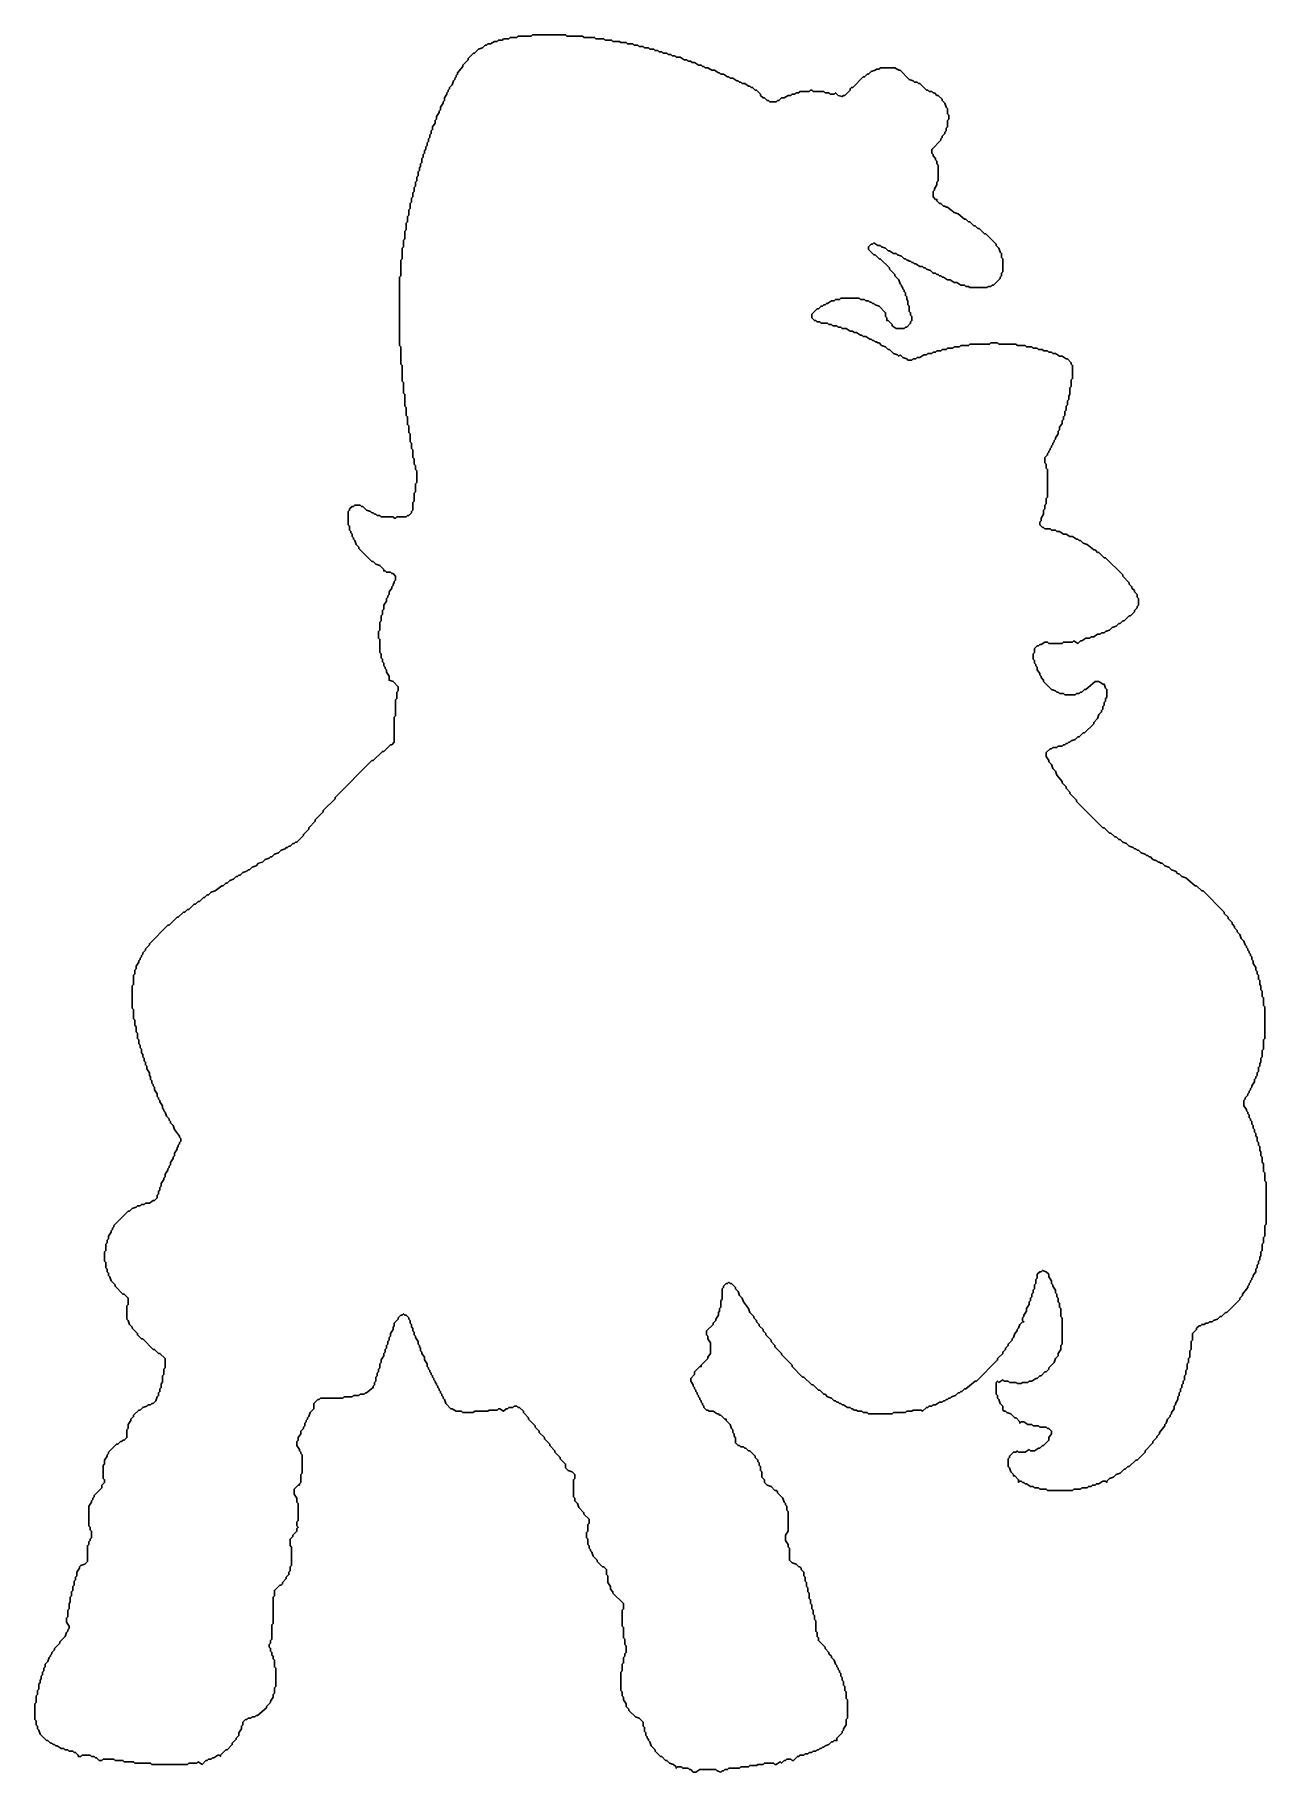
# Model space of a CAD drawing. Header units: millimetres. Extents: x 2 to 58.7, y 4.1 to 84.
import ezdxf

# ---------------------------------------------------------------- set-up
doc = ezdxf.new("R2010")
doc.units = ezdxf.units.MM
doc.layers.add('CUT_OUTER', color=7, linetype='Continuous')

msp = doc.modelspace()

# ---------------------------------------------------------------- linework, layer by layer
at = {"layer": 'CUT_OUTER'}
msp.add_lwpolyline([(41.571, 82.485), (40.904, 82.485), (40.844, 82.424), (40.722, 82.424), (40.662, 82.364), (40.48, 82.303), (40.359, 82.182), (40.298, 82.182), (40.177, 82.061), (40.116, 82.061), (39.632, 81.576), (39.571, 81.576), (39.51, 81.515), (39.51, 81.455), (39.268, 81.212), (39.207, 81.212), (39.147, 81.152), (38.965, 81.212), (38.844, 81.333), (38.783, 81.273), (38.601, 81.273), (38.541, 81.333), (38.359, 81.333), (38.299, 81.394), (37.814, 81.394), (37.753, 81.455), (37.693, 81.455), (37.632, 81.394), (37.208, 81.394), (37.147, 81.333), (37.026, 81.333), (36.965, 81.273), (36.844, 81.273), (36.784, 81.212), (36.662, 81.212), (36.481, 81.091), (36.359, 81.091), (36.238, 80.97), (36.178, 80.97), (36.117, 80.909), (35.814, 80.909), (35.753, 80.97), (35.693, 80.97), (35.572, 81.091), (35.511, 81.091), (35.39, 81.212), (35.39, 81.273), (35.208, 81.455), (35.147, 81.455), (35.026, 81.576), (34.966, 81.576), (34.905, 81.636), (34.844, 81.636), (34.663, 81.758), (34.541, 81.758), (34.481, 81.818), (34.42, 81.818), (34.36, 81.879), (34.299, 81.879), (34.117, 82), (33.996, 82), (33.935, 82.061), (33.875, 82.061), (33.693, 82.182), (33.572, 82.182), (33.511, 82.242), (33.451, 82.242), (33.269, 82.364), (33.148, 82.364), (32.966, 82.485), (32.845, 82.485), (32.784, 82.545), (32.723, 82.545), (32.663, 82.606), (32.542, 82.606), (32.36, 82.727), (32.239, 82.727), (32.178, 82.788), (32.057, 82.788), (31.996, 82.848), (31.875, 82.848), (31.693, 82.97), (31.511, 82.97), (31.451, 83.03), (31.33, 83.03), (31.269, 83.091), (31.148, 83.091), (31.087, 83.152), (30.906, 83.152), (30.845, 83.212), (30.724, 83.212), (30.663, 83.273), (30.542, 83.273), (30.481, 83.333), (30.3, 83.333), (30.239, 83.394), (30.057, 83.394), (29.997, 83.455), (29.815, 83.455), (29.754, 83.515), (29.572, 83.515), (29.512, 83.576), (29.269, 83.576), (29.209, 83.636), (28.966, 83.636), (28.906, 83.697), (28.603, 83.697), (28.542, 83.758), (28.239, 83.758), (28.179, 83.818), (27.815, 83.818), (27.754, 83.879), (27.27, 83.879), (27.209, 83.939), (26.482, 83.939), (26.421, 84), (24.906, 84), (24.846, 83.939), (24.24, 83.939), (24.179, 83.879), (23.876, 83.879), (23.816, 83.818), (23.573, 83.818), (23.513, 83.758), (23.331, 83.758), (23.27, 83.697), (23.149, 83.697), (22.967, 83.576), (22.846, 83.576), (22.785, 83.515), (22.725, 83.515), (22.604, 83.394), (22.422, 83.333), (22.24, 83.152), (22.179, 83.152), (21.937, 82.909), (21.937, 82.848), (21.695, 82.606), (21.695, 82.545), (21.452, 82.242), (21.452, 82.182), (21.392, 82.121), (21.392, 82.061), (21.331, 82), (21.331, 81.939), (21.27, 81.879), (21.21, 81.697), (21.089, 81.576), (21.089, 81.515), (21.028, 81.455), (21.028, 81.394), (20.967, 81.333), (20.967, 81.273), (20.846, 81.091), (20.846, 80.97), (20.786, 80.909), (20.786, 80.848), (20.664, 80.667), (20.664, 80.545), (20.604, 80.485), (20.604, 80.424), (20.483, 80.242), (20.483, 80.121), (20.422, 80.061), (20.422, 79.939), (20.301, 79.758), (20.301, 79.636), (20.24, 79.576), (20.24, 79.455), (20.18, 79.394), (20.18, 79.273), (20.119, 79.212), (20.119, 79.091), (20.058, 79.03), (20.058, 78.909), (19.998, 78.848), (19.998, 78.727), (19.937, 78.667), (19.937, 78.545), (19.877, 78.485), (19.877, 78.364), (19.816, 78.303), (19.816, 78.121), (19.755, 78.061), (19.755, 77.939), (19.695, 77.879), (19.695, 77.758), (19.634, 77.697), (19.634, 77.515), (19.574, 77.455), (19.574, 77.273), (19.513, 77.212), (19.513, 77.03), (19.452, 76.97), (19.452, 76.788), (19.392, 76.727), (19.392, 76.545), (19.331, 76.485), (19.331, 76.303), (19.271, 76.242), (19.271, 76), (19.21, 75.939), (19.21, 75.697), (19.149, 75.636), (19.149, 75.394), (19.089, 75.333), (19.089, 75.03), (19.028, 74.97), (19.028, 74.606), (18.968, 74.545), (18.968, 74.242), (18.907, 74.182), (18.907, 73.697), (18.846, 73.636), (18.846, 72.909), (18.786, 72.848), (18.786, 69.697), (18.846, 69.636), (18.846, 68.848), (18.907, 68.788), (18.907, 68.061), (18.968, 68), (18.968, 67.515), (19.028, 67.455), (19.028, 66.909), (19.089, 66.848), (19.089, 66.485), (19.149, 66.424), (19.149, 66.061), (19.21, 66), (19.21, 65.697), (19.271, 65.636), (19.271, 65.273), (19.331, 65.212), (19.331, 64.97), (19.392, 64.909), (19.392, 64.545), (19.452, 64.485), (19.452, 64.242), (19.513, 64.182), (19.513, 64), (19.574, 63.939), (19.574, 63.394), (19.513, 63.333), (19.513, 62.97), (19.452, 62.909), (19.452, 62.545), (19.392, 62.485), (19.392, 62.121), (19.331, 62.061), (19.331, 62), (19.21, 61.879), (19.149, 61.879), (19.089, 61.818), (18.665, 61.818), (18.604, 61.758), (18.543, 61.758), (18.483, 61.818), (17.937, 61.818), (17.877, 61.879), (17.756, 61.879), (17.695, 61.939), (17.634, 61.939), (17.574, 62), (17.513, 62), (17.453, 62.061), (17.271, 62.121), (17.089, 62.303), (17.029, 62.303), (16.968, 62.364), (16.726, 62.364), (16.665, 62.303), (16.604, 62.303), (16.483, 62.182), (16.483, 62.121), (16.423, 62.061), (16.423, 61.455), (16.483, 61.394), (16.483, 61.212), (16.544, 61.152), (16.544, 61.091), (16.604, 61.03), (16.604, 60.909), (16.665, 60.848), (16.665, 60.788), (16.726, 60.727), (16.786, 60.545), (16.907, 60.424), (16.907, 60.364), (17.513, 59.758), (17.574, 59.758), (17.695, 59.636), (17.877, 59.576), (18.059, 59.394), (18.059, 59.333), (18.119, 59.333), (18.18, 59.273), (18.362, 59.273), (18.422, 59.212), (18.483, 59.212), (18.604, 59.091), (18.604, 58.909), (18.543, 58.848), (18.543, 58.788), (18.483, 58.727), (18.483, 58.667), (18.422, 58.606), (18.422, 58.545), (18.301, 58.364), (18.301, 58.242), (18.24, 58.182), (18.24, 58.121), (18.18, 58.061), (18.18, 57.939), (18.059, 57.758), (18.059, 57.576), (17.998, 57.515), (17.998, 57.333), (17.937, 57.273), (17.937, 57.03), (17.877, 56.97), (17.877, 56.606), (17.816, 56.545), (17.816, 56.242), (17.877, 56.182), (17.877, 55.576), (17.937, 55.515), (17.937, 55.333), (17.998, 55.273), (17.998, 55.152), (18.059, 55.091), (18.059, 54.97), (18.119, 54.909), (18.119, 54.848), (18.18, 54.788), (18.18, 54.667), (18.301, 54.485), (18.301, 54.303), (18.483, 54.242), (18.725, 54), (18.725, 53.818), (18.665, 53.758), (18.665, 53.455), (18.604, 53.394), (18.604, 52.667), (18.543, 52.606), (18.543, 51.455), (18.422, 51.333), (18.362, 51.333), (18.059, 51.03), (17.998, 51.03), (17.574, 50.606), (17.513, 50.606), (15.817, 48.909), (15.817, 48.848), (15.271, 48.303), (15.271, 48.242), (14.908, 47.879), (14.908, 47.818), (14.605, 47.515), (14.605, 47.455), (14.362, 47.212), (14.362, 47.152), (14.059, 46.848), (13.999, 46.848), (13.938, 46.788), (13.877, 46.788), (13.756, 46.667), (13.696, 46.667), (13.635, 46.606), (13.574, 46.606), (13.514, 46.545), (13.332, 46.485), (13.211, 46.364), (13.029, 46.303), (12.908, 46.182), (12.847, 46.182), (12.787, 46.121), (12.605, 46.061), (12.484, 45.939), (12.302, 45.879), (12.181, 45.758), (11.999, 45.697), (11.878, 45.576), (11.817, 45.576), (11.756, 45.515), (11.575, 45.455), (11.453, 45.333), (11.393, 45.333), (11.332, 45.273), (11.272, 45.273), (11.15, 45.152), (10.969, 45.091), (10.847, 44.97), (10.787, 44.97), (10.666, 44.848), (10.605, 44.848), (10.302, 44.606), (10.12, 44.545), (9.999, 44.424), (9.939, 44.424), (9.817, 44.303), (9.757, 44.303), (9.575, 44.121), (9.514, 44.121), (9.393, 44), (9.333, 44), (9.09, 43.758), (9.03, 43.758), (8.908, 43.636), (8.848, 43.636), (8.605, 43.394), (8.545, 43.394), (8.181, 43.03), (8.121, 43.03), (7.272, 42.182), (7.272, 42.121), (7.09, 41.939), (7.09, 41.879), (6.969, 41.758), (6.969, 41.697), (6.909, 41.636), (6.909, 41.576), (6.848, 41.515), (6.848, 41.455), (6.787, 41.394), (6.787, 41.333), (6.666, 41.152), (6.666, 41.03), (6.606, 40.97), (6.606, 40.788), (6.545, 40.727), (6.545, 40.303), (6.484, 40.242), (6.484, 39.212), (6.545, 39.152), (6.545, 38.727), (6.606, 38.667), (6.606, 38.424), (6.666, 38.364), (6.666, 38.121), (6.727, 38.061), (6.727, 37.818), (6.787, 37.758), (6.787, 37.576), (6.848, 37.515), (6.848, 37.394), (6.909, 37.333), (6.909, 37.152), (6.969, 37.091), (6.969, 36.97), (7.03, 36.909), (7.03, 36.788), (7.09, 36.727), (7.09, 36.606), (7.151, 36.545), (7.151, 36.424), (7.272, 36.242), (7.272, 36.121), (7.333, 36.061), (7.333, 35.939), (7.393, 35.879), (7.393, 35.758), (7.454, 35.697), (7.454, 35.636), (7.515, 35.576), (7.515, 35.455), (7.636, 35.273), (7.636, 35.152), (7.696, 35.091), (7.696, 35.03), (7.757, 34.97), (7.757, 34.909), (7.878, 34.727), (7.878, 34.606), (7.939, 34.545), (7.939, 34.485), (7.999, 34.424), (8.06, 34.242), (8.181, 34.121), (8.181, 34.061), (8.242, 34), (8.242, 33.939), (8.363, 33.818), (8.424, 33.636), (8.666, 33.333), (8.666, 33.273), (8.727, 33.212), (8.727, 33.091), (8.666, 33.03), (8.666, 32.97), (8.605, 32.909), (8.605, 32.848), (8.545, 32.788), (8.545, 32.727), (8.424, 32.545), (8.424, 32.424), (8.363, 32.364), (8.363, 32.303), (8.242, 32.121), (8.242, 32), (8.181, 31.939), (8.181, 31.879), (8.121, 31.818), (8.121, 31.758), (7.999, 31.576), (7.999, 31.455), (7.939, 31.394), (7.939, 31.333), (7.818, 31.152), (7.818, 31.03), (7.757, 30.97), (7.757, 30.848), (7.696, 30.788), (7.696, 30.667), (7.636, 30.606), (7.636, 30.485), (7.515, 30.364), (7.454, 30.364), (7.272, 30.242), (7.09, 30.242), (7.03, 30.182), (6.909, 30.182), (6.848, 30.121), (6.727, 30.121), (6.666, 30.061), (6.484, 30), (6.363, 29.879), (6.303, 29.879), (5.636, 29.212), (5.636, 29.152), (5.575, 29.091), (5.575, 29.03), (5.515, 28.97), (5.515, 28.909), (5.394, 28.727), (5.394, 28.606), (5.333, 28.545), (5.333, 28.424), (5.272, 28.364), (5.272, 28.061), (5.212, 28), (5.212, 27.576), (5.272, 27.515), (5.272, 27.273), (5.333, 27.212), (5.333, 27.091), (5.394, 27.03), (5.394, 26.909), (5.454, 26.848), (5.515, 26.667), (5.697, 26.485), (5.697, 26.424), (6.06, 26.061), (6.121, 26.061), (6.303, 25.879), (6.303, 25.576), (6.242, 25.515), (6.242, 24.909), (6.303, 24.848), (6.363, 24.667), (6.484, 24.545), (6.484, 24.485), (6.727, 24.242), (6.727, 24.182), (6.909, 24), (6.969, 24), (7.454, 23.515), (7.515, 23.515), (7.696, 23.333), (7.757, 23.333), (7.999, 23.091), (7.999, 22.667), (7.939, 22.606), (7.939, 22.364), (7.878, 22.303), (7.878, 22), (7.818, 21.939), (7.818, 21.758), (7.757, 21.697), (7.757, 21.576), (7.696, 21.515), (7.696, 21.394), (7.636, 21.333), (7.575, 21.152), (7.454, 21.03), (7.393, 21.03), (7.333, 20.97), (7.212, 20.97), (7.151, 20.909), (6.969, 20.848), (6.848, 20.727), (6.787, 20.727), (6.545, 20.485), (6.545, 20.424), (6.424, 20.303), (6.424, 20.242), (6.303, 20.061), (6.303, 19.879), (6.242, 19.818), (6.242, 19.455), (6.121, 19.333), (6.06, 19.333), (6, 19.273), (5.939, 19.273), (5.818, 19.152), (5.757, 19.152), (5.394, 18.788), (5.394, 18.727), (5.333, 18.667), (5.333, 18.606), (5.212, 18.424), (5.212, 18.242), (5.151, 18.182), (5.151, 17.576), (5.212, 17.515), (5.212, 17.394), (5.091, 17.273), (5.091, 17.152), (4.727, 16.788), (4.727, 16.727), (4.666, 16.667), (4.666, 16.606), (4.606, 16.545), (4.606, 16.485), (4.485, 16.303), (4.485, 15.394), (4.545, 15.333), (4.545, 15.212), (4.606, 15.152), (4.606, 14.848), (4.545, 14.788), (4.545, 14.727), (4.485, 14.667), (4.485, 14.545), (4.424, 14.485), (4.424, 13.758), (4.303, 13.636), (4.121, 13.576), (4.06, 13.515), (4.06, 13.455), (3.939, 13.273), (3.939, 13.091), (3.879, 13.03), (3.879, 12.909), (3.818, 12.848), (3.818, 12.667), (3.757, 12.606), (3.757, 12.424), (3.697, 12.364), (3.697, 12.182), (3.636, 12.121), (3.636, 11.879), (3.576, 11.818), (3.576, 11.576), (3.515, 11.515), (3.515, 11.212), (3.454, 11.152), (3.454, 10.97), (3.576, 10.788), (3.576, 10.667), (3.515, 10.606), (3.515, 10.545), (3.454, 10.485), (3.394, 10.303), (3.151, 10.061), (3.151, 10), (2.909, 9.758), (2.909, 9.697), (2.788, 9.576), (2.788, 9.515), (2.727, 9.455), (2.727, 9.394), (2.667, 9.333), (2.606, 9.152), (2.485, 9.03), (2.485, 8.909), (2.424, 8.848), (2.424, 8.727), (2.364, 8.667), (2.364, 8.545), (2.303, 8.485), (2.303, 8.364), (2.243, 8.303), (2.243, 8.182), (2.182, 8.121), (2.182, 7.879), (2.121, 7.818), (2.121, 7.636), (2.061, 7.576), (2.061, 7.273), (2, 7.212), (2, 6.485), (2.061, 6.424), (2.061, 6.242), (2.121, 6.182), (2.121, 6.061), (2.182, 6), (2.243, 5.818), (2.546, 5.515), (2.606, 5.515), (2.727, 5.394), (2.788, 5.394), (2.849, 5.333), (2.909, 5.333), (2.97, 5.273), (3.03, 5.273), (3.212, 5.152), (3.333, 5.152), (3.394, 5.091), (3.515, 5.091), (3.576, 5.03), (3.757, 5.03), (3.818, 4.97), (3.879, 4.97), (4, 4.848), (4, 4.788), (4.121, 4.788), (4.182, 4.848), (4.545, 4.848), (4.606, 4.788), (4.727, 4.788), (4.788, 4.727), (4.848, 4.727), (4.969, 4.606), (5.091, 4.606), (5.151, 4.667), (5.636, 4.667), (5.697, 4.606), (6.06, 4.606), (6.121, 4.545), (6.545, 4.545), (6.606, 4.485), (7.333, 4.485), (7.393, 4.424), (9.03, 4.424), (9.09, 4.485), (9.454, 4.485), (9.514, 4.545), (9.696, 4.424), (9.878, 4.606), (9.939, 4.606), (9.999, 4.667), (10.12, 4.667), (10.181, 4.727), (10.241, 4.727), (10.423, 4.848), (10.484, 4.848), (10.544, 4.788), (10.544, 4.848), (10.787, 5.091), (10.847, 5.091), (11.09, 5.333), (11.09, 5.394), (11.272, 5.576), (11.272, 5.636), (11.393, 5.758), (11.393, 5.879), (11.514, 6.061), (11.514, 6.182), (11.575, 6.242), (11.575, 6.364), (11.696, 6.485), (11.756, 6.485), (11.817, 6.545), (11.938, 6.545), (11.999, 6.606), (12.12, 6.606), (12.181, 6.667), (12.241, 6.667), (12.665, 7.03), (12.665, 7.091), (12.847, 7.273), (12.847, 7.333), (12.968, 7.515), (12.968, 7.636), (13.029, 7.697), (13.029, 7.939), (13.09, 8), (13.09, 8.848), (13.029, 8.909), (13.029, 9.212), (12.968, 9.273), (12.968, 9.394), (12.908, 9.455), (12.908, 9.576), (12.847, 9.636), (12.847, 9.758), (12.787, 9.818), (12.787, 9.939), (12.847, 10), (12.847, 10.121), (12.908, 10.182), (12.908, 10.848), (12.968, 10.909), (12.968, 12.121), (13.029, 12.182), (13.029, 12.424), (13.271, 12.667), (13.332, 12.667), (13.393, 12.727), (13.393, 12.788), (13.574, 12.97), (13.574, 13.03), (13.696, 13.152), (13.696, 13.273), (13.756, 13.333), (13.756, 13.515), (13.817, 13.576), (13.817, 14.424), (13.756, 14.485), (13.756, 14.788), (13.877, 14.909), (13.877, 14.97), (14.059, 15.152), (14.059, 15.273), (14.12, 15.333), (14.059, 15.394), (14.059, 15.576), (14.12, 15.636), (14.12, 16.424), (14.059, 16.485), (14.059, 16.667), (13.938, 16.848), (13.938, 17.091), (14.12, 17.273), (14.18, 17.273), (14.18, 17.333), (14.241, 17.394), (14.241, 17.758), (14.302, 17.818), (14.302, 18.667), (14.241, 18.727), (14.241, 18.788), (14.18, 18.848), (14.18, 18.909), (14.059, 19.091), (14.059, 19.273), (14.12, 19.333), (14.12, 19.455), (14.241, 19.636), (14.241, 19.758), (14.362, 19.879), (14.362, 19.939), (14.423, 20), (14.423, 20.121), (14.483, 20.182), (14.483, 20.242), (14.544, 20.303), (14.544, 20.364), (14.605, 20.424), (14.665, 20.606), (14.847, 20.788), (14.847, 21.03), (15.029, 21.212), (15.089, 21.212), (15.15, 21.273), (16.18, 21.273), (16.241, 21.333), (16.604, 21.333), (16.665, 21.394), (16.907, 21.394), (16.968, 21.455), (17.15, 21.455), (17.21, 21.515), (17.271, 21.515), (17.574, 21.758), (17.574, 21.818), (17.634, 21.879), (17.634, 22), (17.695, 22.061), (17.695, 22.242), (17.756, 22.303), (17.756, 22.424), (17.816, 22.485), (17.816, 22.606), (17.877, 22.667), (17.877, 22.848), (17.937, 22.909), (17.937, 23.03), (18.059, 23.212), (18.059, 23.333), (18.119, 23.394), (18.119, 23.515), (18.18, 23.576), (18.18, 23.697), (18.24, 23.758), (18.24, 23.879), (18.301, 23.939), (18.301, 24.061), (18.362, 24.121), (18.362, 24.242), (18.483, 24.424), (18.483, 24.545), (18.543, 24.606), (18.543, 24.727), (18.725, 24.909), (18.725, 24.97), (18.846, 25.091), (18.907, 25.091), (18.968, 25.152), (19.028, 25.091), (19.089, 25.091), (19.21, 24.97), (19.21, 24.909), (19.271, 24.848), (19.271, 24.727), (19.331, 24.667), (19.331, 24.545), (19.392, 24.485), (19.392, 24.364), (19.452, 24.303), (19.452, 24.182), (19.513, 24.121), (19.513, 24.061), (19.634, 23.879), (19.634, 23.758), (19.695, 23.697), (19.695, 23.636), (19.755, 23.576), (19.755, 23.455), (19.816, 23.394), (19.816, 23.333), (19.937, 23.152), (19.937, 23.03), (20.058, 22.848), (20.058, 22.727), (20.119, 22.667), (20.119, 22.606), (20.18, 22.545), (20.18, 22.485), (20.24, 22.424), (20.24, 22.364), (20.301, 22.303), (20.301, 22.242), (20.361, 22.182), (20.361, 22.121), (20.422, 22.061), (20.422, 22), (20.483, 21.939), (20.483, 21.879), (20.543, 21.818), (20.543, 21.758), (20.604, 21.697), (20.604, 21.636), (20.664, 21.576), (20.664, 21.515), (20.725, 21.455), (20.725, 21.394), (20.786, 21.333), (20.786, 21.273), (20.846, 21.212), (20.907, 21.03), (21.149, 20.788), (21.21, 20.788), (21.392, 20.667), (21.634, 20.667), (21.695, 20.606), (22.179, 20.606), (22.24, 20.667), (22.846, 20.667), (22.907, 20.727), (23.27, 20.727), (23.331, 20.788), (23.391, 20.788), (23.573, 20.667), (23.694, 20.788), (23.755, 20.788), (23.816, 20.848), (23.997, 20.848), (24.058, 20.909), (24.179, 20.909), (24.24, 20.848), (24.3, 20.848), (24.482, 20.667), (24.482, 20.606), (24.724, 20.364), (24.724, 20.303), (25.027, 20), (25.027, 19.939), (25.209, 19.758), (25.209, 19.697), (25.452, 19.455), (25.452, 19.394), (25.694, 19.152), (25.694, 19.091), (25.936, 18.848), (25.936, 18.788), (26.179, 18.545), (26.179, 18.485), (26.421, 18.242), (26.421, 18.061), (26.542, 17.939), (26.724, 17.879), (26.845, 17.758), (26.845, 17.576), (26.785, 17.515), (26.785, 16.727), (26.845, 16.667), (26.845, 16.545), (26.967, 16.424), (27.027, 16.242), (27.27, 16), (27.27, 15.939), (27.512, 15.697), (27.512, 15.515), (27.451, 15.455), (27.451, 15.152), (27.391, 15.091), (27.391, 14.848), (27.451, 14.788), (27.451, 14.545), (27.512, 14.485), (27.512, 14.364), (27.573, 14.303), (27.573, 14.242), (27.633, 14.182), (27.694, 14), (27.876, 13.818), (27.876, 13.758), (28.118, 13.515), (28.179, 13.515), (28.3, 13.394), (28.3, 13.152), (28.36, 13.091), (28.36, 12.788), (28.482, 12.606), (28.482, 12.485), (28.603, 12.364), (28.603, 12.303), (29.088, 11.818), (29.088, 11.576), (29.027, 11.515), (29.027, 10.788), (29.088, 10.727), (29.088, 10.242), (29.148, 10.182), (29.148, 9.939), (29.209, 9.879), (29.209, 9.576), (29.148, 9.515), (29.148, 9.394), (29.088, 9.333), (29.088, 9.091), (29.027, 9.03), (29.027, 8.727), (28.966, 8.667), (28.966, 7.818), (29.027, 7.758), (29.027, 7.576), (29.088, 7.515), (29.088, 7.394), (29.209, 7.212), (29.209, 7.091), (29.33, 6.97), (29.33, 6.909), (29.633, 6.606), (29.815, 6.545), (29.997, 6.364), (29.997, 6.182), (30.057, 6.121), (30.057, 5.939), (30.118, 5.879), (30.118, 5.758), (30.178, 5.697), (30.178, 5.636), (30.239, 5.576), (30.239, 5.515), (30.3, 5.455), (30.36, 5.273), (30.542, 5.091), (30.542, 5.03), (30.784, 4.788), (30.845, 4.788), (31.027, 4.606), (31.087, 4.606), (31.209, 4.485), (31.39, 4.424), (31.511, 4.303), (31.511, 4.242), (31.572, 4.303), (31.754, 4.303), (31.814, 4.242), (32.057, 4.242), (32.117, 4.182), (32.178, 4.182), (32.299, 4.061), (32.42, 4.061), (32.602, 4.182), (33.329, 4.182), (33.39, 4.121), (33.572, 4.061), (33.632, 4.121), (33.693, 4.121), (33.754, 4.182), (33.875, 4.182), (33.935, 4.242), (34.42, 4.242), (34.481, 4.303), (34.844, 4.303), (34.905, 4.364), (35.208, 4.364), (35.269, 4.424), (35.511, 4.424), (35.572, 4.485), (35.996, 4.485), (36.056, 4.424), (36.117, 4.424), (36.299, 4.545), (36.359, 4.485), (36.481, 4.606), (36.541, 4.606), (36.602, 4.667), (36.784, 4.667), (36.844, 4.606), (36.905, 4.606), (37.087, 4.788), (37.147, 4.788), (37.208, 4.848), (37.39, 4.848), (37.45, 4.909), (37.571, 4.909), (37.632, 4.97), (37.753, 4.97), (37.814, 5.03), (37.935, 5.03), (37.996, 5.091), (38.056, 5.091), (38.117, 5.152), (38.177, 5.152), (38.238, 5.212), (38.299, 5.212), (38.359, 5.273), (38.541, 5.333), (38.662, 5.455), (38.723, 5.455), (38.783, 5.515), (38.904, 5.515), (38.904, 5.636), (39.147, 5.879), (39.147, 5.939), (39.207, 6), (39.207, 6.061), (39.329, 6.242), (39.329, 6.485), (39.389, 6.545), (39.389, 7.394), (39.329, 7.455), (39.329, 7.758), (39.268, 7.818), (39.268, 8), (39.207, 8.061), (39.207, 8.242), (39.147, 8.303), (39.147, 8.424), (39.086, 8.485), (39.086, 8.606), (39.026, 8.667), (39.026, 8.727), (38.965, 8.788), (38.965, 8.848), (38.904, 8.909), (38.904, 8.97), (38.844, 9.03), (38.783, 9.212), (38.662, 9.333), (38.662, 9.394), (38.541, 9.515), (38.541, 9.576), (38.359, 9.758), (38.359, 9.818), (38.056, 10.121), (38.056, 10.242), (37.996, 10.303), (37.996, 10.485), (37.935, 10.545), (37.935, 11.03), (37.874, 11.091), (37.874, 11.273), (37.814, 11.333), (37.814, 11.515), (37.753, 11.576), (37.753, 11.758), (37.693, 11.818), (37.693, 12), (37.632, 12.061), (37.632, 12.303), (37.571, 12.364), (37.571, 12.545), (37.511, 12.606), (37.511, 12.788), (37.45, 12.848), (37.45, 13.03), (37.39, 13.091), (37.39, 13.273), (37.268, 13.394), (37.268, 13.455), (37.208, 13.515), (37.147, 13.515), (37.026, 13.636), (36.844, 13.697), (36.723, 13.818), (36.723, 14.364), (36.662, 14.424), (36.662, 14.545), (36.541, 14.727), (36.541, 14.97), (36.662, 15.152), (36.662, 16.061), (36.602, 16.121), (36.602, 16.303), (36.541, 16.364), (36.541, 16.424), (36.481, 16.485), (36.42, 16.667), (36.178, 16.909), (36.178, 16.97), (36.117, 17.03), (36.056, 17.03), (35.875, 17.212), (35.693, 17.273), (35.572, 17.394), (35.572, 17.515), (35.45, 17.636), (35.45, 17.879), (35.39, 17.939), (35.39, 18.121), (35.329, 18.182), (35.329, 18.303), (35.269, 18.364), (35.269, 18.424), (35.147, 18.545), (35.147, 18.606), (34.905, 18.848), (34.844, 18.848), (34.723, 18.97), (34.663, 18.97), (34.602, 19.03), (34.481, 19.03), (34.42, 19.091), (34.36, 19.091), (34.238, 19.212), (34.238, 19.455), (34.178, 19.515), (34.178, 19.636), (34.117, 19.697), (34.117, 19.818), (34.057, 19.879), (33.996, 20.061), (33.814, 20.242), (33.814, 20.303), (33.754, 20.303), (33.572, 20.485), (33.511, 20.485), (33.451, 20.545), (33.39, 20.545), (33.208, 20.667), (33.026, 20.667), (32.966, 20.727), (32.905, 20.727), (32.784, 20.848), (32.784, 20.909), (32.723, 20.97), (32.723, 21.03), (32.663, 21.091), (32.663, 21.152), (32.602, 21.212), (32.602, 21.273), (32.542, 21.333), (32.542, 21.394), (32.481, 21.455), (32.481, 21.515), (32.42, 21.576), (32.42, 21.636), (32.36, 21.697), (32.36, 21.758), (32.299, 21.818), (32.299, 21.879), (32.178, 22.061), (32.178, 22.182), (32.36, 22.364), (32.36, 22.485), (32.602, 22.727), (32.663, 22.727), (32.663, 22.788), (32.966, 23.091), (32.966, 23.152), (33.087, 23.333), (33.087, 23.818), (32.966, 24), (32.966, 24.121), (32.905, 24.182), (32.905, 24.364), (33.208, 24.667), (33.208, 24.727), (33.329, 24.848), (33.329, 24.909), (33.451, 25.091), (33.451, 25.212), (33.511, 25.273), (33.511, 25.394), (33.572, 25.455), (33.572, 25.758), (33.632, 25.818), (33.632, 26.303), (33.693, 26.364), (33.693, 26.424), (33.814, 26.545), (33.875, 26.545), (33.935, 26.606), (33.996, 26.545), (34.057, 26.545), (34.238, 26.364), (34.238, 26.303), (34.36, 26.182), (34.42, 26), (34.541, 25.879), (34.602, 25.697), (34.844, 25.394), (34.905, 25.212), (35.087, 25.03), (35.087, 24.97), (35.208, 24.848), (35.208, 24.788), (35.329, 24.667), (35.329, 24.606), (35.511, 24.424), (35.511, 24.364), (35.632, 24.242), (35.632, 24.182), (35.875, 23.939), (35.875, 23.879), (36.056, 23.697), (36.056, 23.636), (36.359, 23.333), (36.359, 23.273), (36.844, 22.788), (36.844, 22.727), (37.329, 22.242), (37.39, 22.242), (37.753, 21.879), (37.814, 21.879), (38.056, 21.636), (38.117, 21.636), (38.299, 21.455), (38.359, 21.455), (38.48, 21.333), (38.662, 21.273), (38.783, 21.152), (38.844, 21.152), (38.904, 21.091), (38.965, 21.091), (39.026, 21.03), (39.086, 21.03), (39.147, 20.97), (39.207, 20.97), (39.389, 20.848), (39.51, 20.848), (39.571, 20.788), (39.632, 20.788), (39.692, 20.727), (39.813, 20.727), (39.874, 20.667), (40.056, 20.667), (40.116, 20.606), (40.298, 20.606), (40.359, 20.545), (41.45, 20.545), (41.51, 20.606), (42.056, 20.606), (42.116, 20.667), (42.359, 20.667), (42.419, 20.727), (42.783, 20.727), (42.843, 20.667), (43.025, 20.848), (43.086, 20.848), (43.146, 20.909), (43.268, 20.909), (43.328, 20.97), (43.449, 20.97), (43.631, 21.091), (43.752, 21.091), (43.813, 21.152), (43.874, 21.152), (43.934, 21.212), (43.995, 21.212), (44.055, 21.273), (44.116, 21.273), (44.177, 21.333), (44.358, 21.394), (44.48, 21.515), (44.54, 21.515), (44.601, 21.576), (44.661, 21.576), (44.783, 21.697), (44.843, 21.697), (45.267, 22.061), (45.328, 22.061), (46.297, 23.03), (46.297, 23.091), (46.54, 23.333), (46.54, 23.394), (46.661, 23.515), (46.661, 23.576), (46.782, 23.697), (46.782, 23.758), (46.964, 23.939), (46.964, 24), (47.025, 24.061), (47.085, 24.242), (47.206, 24.364), (47.206, 24.424), (47.267, 24.485), (47.328, 24.667), (47.449, 24.788), (47.509, 24.788), (47.449, 24.848), (47.449, 24.97), (47.509, 25.03), (47.509, 25.091), (47.631, 25.273), (47.631, 25.394), (47.752, 25.576), (47.752, 25.697), (47.812, 25.758), (47.812, 25.879), (47.873, 25.939), (47.873, 26.061), (47.934, 26.121), (47.934, 26.242), (47.994, 26.303), (47.994, 26.485), (48.055, 26.545), (48.055, 26.727), (48.115, 26.788), (48.115, 26.97), (48.237, 27.091), (48.297, 27.091), (48.358, 27.152), (48.54, 27.091), (48.661, 26.97), (48.661, 26.848), (48.782, 26.667), (48.782, 26.545), (48.843, 26.485), (48.843, 26.424), (48.964, 26.242), (48.964, 26.121), (49.024, 26.061), (49.024, 25.939), (49.085, 25.879), (49.085, 25.697), (49.146, 25.636), (49.146, 25.455), (49.206, 25.394), (49.206, 25.03), (49.267, 24.97), (49.267, 23.758), (49.206, 23.697), (49.206, 23.515), (49.085, 23.333), (49.085, 23.212), (48.964, 23.091), (48.903, 22.909), (48.661, 22.667), (48.661, 22.606), (48.54, 22.485), (48.479, 22.485), (48.297, 22.303), (48.237, 22.303), (48.115, 22.182), (48.055, 22.182), (47.873, 22.061), (47.752, 22.061), (47.691, 22), (47.449, 22), (47.388, 21.939), (47.206, 21.939), (47.146, 22), (46.843, 22), (46.782, 22.061), (46.6, 22.061), (46.54, 22.121), (46.358, 22), (46.297, 22.061), (46.237, 22), (46.237, 21.455), (46.297, 21.394), (46.297, 21.273), (46.358, 21.212), (46.419, 21.03), (46.54, 20.909), (46.54, 20.727), (46.6, 20.667), (46.661, 20.667), (46.722, 20.606), (46.903, 20.545), (47.085, 20.364), (47.146, 20.364), (47.328, 20.182), (47.328, 20.121), (47.388, 20.182), (47.509, 20.182), (47.691, 20.061), (47.873, 20.061), (47.934, 20), (48.176, 20), (48.237, 19.939), (48.54, 19.939), (48.6, 19.879), (48.661, 19.879), (48.782, 19.758), (48.782, 19.636), (48.661, 19.455), (48.661, 19.333), (48.418, 19.091), (48.358, 19.091), (48.237, 18.97), (48.176, 18.97), (47.994, 18.848), (47.812, 18.848), (47.752, 18.909), (47.57, 18.788), (47.267, 18.788), (47.206, 18.848), (47.146, 18.788), (47.025, 18.788), (46.843, 18.606), (46.843, 18.545), (46.782, 18.485), (46.782, 18.121), (46.843, 18.061), (46.903, 17.879), (47.025, 17.758), (47.025, 17.697), (47.085, 17.697), (47.267, 17.515), (47.267, 17.394), (47.328, 17.455), (47.388, 17.455), (47.449, 17.394), (47.509, 17.394), (47.57, 17.333), (47.631, 17.333), (47.812, 17.212), (47.934, 17.212), (47.994, 17.152), (48.176, 17.152), (48.237, 17.091), (48.54, 17.091), (48.6, 17.03), (49.752, 17.03), (49.812, 17.091), (50.115, 17.091), (50.176, 17.152), (50.418, 17.152), (50.479, 17.212), (50.6, 17.212), (50.661, 17.273), (50.782, 17.273), (50.842, 17.333), (50.964, 17.333), (51.145, 17.455), (51.267, 17.455), (51.327, 17.394), (51.327, 17.455), (51.448, 17.576), (51.63, 17.636), (51.751, 17.758), (51.933, 17.818), (52.115, 18), (52.176, 18), (52.297, 18.121), (52.357, 18.121), (52.66, 18.424), (52.721, 18.424), (53.084, 18.788), (53.084, 18.848), (53.448, 19.212), (53.448, 19.273), (53.63, 19.455), (53.63, 19.515), (53.751, 19.636), (53.751, 19.697), (53.993, 20), (53.993, 20.061), (54.054, 20.121), (54.115, 20.303), (54.236, 20.424), (54.236, 20.485), (54.296, 20.545), (54.296, 20.606), (54.418, 20.788), (54.418, 20.909), (54.478, 20.97), (54.478, 21.03), (54.599, 21.212), (54.599, 21.333), (54.66, 21.394), (54.66, 21.515), (54.721, 21.576), (54.721, 21.697), (54.781, 21.758), (54.781, 21.879), (54.842, 21.939), (54.842, 22.061), (54.902, 22.121), (54.902, 22.303), (54.963, 22.364), (54.963, 22.545), (55.024, 22.606), (55.024, 22.848), (55.084, 22.909), (55.084, 23.091), (55.145, 23.152), (55.145, 23.455), (55.205, 23.515), (55.205, 23.879), (55.266, 23.939), (55.266, 24.242), (55.448, 24.424), (55.448, 24.485), (55.569, 24.606), (55.63, 24.606), (55.69, 24.667), (55.811, 24.667), (55.872, 24.727), (55.993, 24.727), (56.054, 24.788), (56.175, 24.788), (56.236, 24.848), (56.417, 24.909), (56.539, 25.03), (56.599, 25.03), (56.781, 25.212), (56.842, 25.212), (57.448, 25.818), (57.448, 25.879), (57.569, 26), (57.569, 26.061), (57.811, 26.364), (57.811, 26.424), (57.872, 26.485), (57.872, 26.545), (57.932, 26.606), (57.932, 26.667), (57.993, 26.727), (57.993, 26.788), (58.054, 26.848), (58.054, 26.909), (58.175, 27.091), (58.175, 27.212), (58.235, 27.273), (58.235, 27.394), (58.296, 27.455), (58.296, 27.576), (58.357, 27.636), (58.357, 27.758), (58.417, 27.818), (58.417, 28), (58.478, 28.061), (58.478, 28.364), (58.538, 28.424), (58.538, 28.667), (58.599, 28.727), (58.599, 29.212), (58.66, 29.273), (58.66, 31.212), (58.599, 31.273), (58.599, 31.636), (58.538, 31.697), (58.538, 32.061), (58.478, 32.121), (58.478, 32.364), (58.417, 32.424), (58.417, 32.606), (58.357, 32.667), (58.357, 32.848), (58.296, 32.909), (58.296, 33.03), (58.235, 33.091), (58.235, 33.273), (58.175, 33.333), (58.175, 33.455), (58.114, 33.515), (58.114, 33.636), (58.054, 33.697), (58.054, 33.818), (57.993, 33.879), (57.993, 34), (57.932, 34.061), (57.932, 34.121), (57.872, 34.182), (57.872, 34.303), (57.811, 34.364), (57.811, 34.424), (57.751, 34.485), (57.751, 34.545), (57.629, 34.727), (57.629, 34.97), (57.69, 35.03), (57.69, 35.091), (57.811, 35.212), (57.811, 35.273), (57.872, 35.333), (57.872, 35.394), (57.932, 35.455), (57.932, 35.515), (57.993, 35.576), (57.993, 35.636), (58.114, 35.818), (58.114, 35.939), (58.175, 36), (58.175, 36.061), (58.235, 36.121), (58.235, 36.242), (58.296, 36.303), (58.296, 36.485), (58.357, 36.545), (58.357, 36.667), (58.417, 36.727), (58.417, 36.909), (58.478, 36.97), (58.478, 37.273), (58.538, 37.333), (58.538, 37.758), (58.599, 37.818), (58.599, 39.273), (58.538, 39.333), (58.538, 39.697), (58.478, 39.758), (58.478, 40), (58.417, 40.061), (58.417, 40.242), (58.357, 40.303), (58.357, 40.485), (58.296, 40.545), (58.296, 40.727), (58.235, 40.788), (58.235, 40.909), (58.175, 40.97), (58.175, 41.091), (58.054, 41.273), (58.054, 41.394), (57.993, 41.455), (57.993, 41.576), (57.932, 41.636), (57.932, 41.697), (57.872, 41.758), (57.872, 41.818), (57.811, 41.879), (57.811, 41.939), (57.751, 42), (57.751, 42.061), (57.69, 42.121), (57.629, 42.303), (57.508, 42.424), (57.448, 42.606), (57.326, 42.727), (57.326, 42.788), (57.205, 42.909), (57.205, 42.97), (57.084, 43.091), (57.084, 43.152), (56.902, 43.333), (56.902, 43.394), (56.72, 43.576), (56.72, 43.636), (55.751, 44.606), (55.69, 44.606), (55.448, 44.848), (55.387, 44.848), (54.963, 45.212), (54.781, 45.273), (54.66, 45.394), (54.599, 45.394), (54.478, 45.515), (54.296, 45.576), (54.175, 45.697), (53.993, 45.758), (53.872, 45.879), (53.812, 45.879), (53.751, 45.939), (53.69, 45.939), (53.63, 46), (53.448, 46.061), (53.327, 46.182), (53.266, 46.182), (53.206, 46.242), (53.145, 46.242), (53.084, 46.303), (52.903, 46.364), (52.781, 46.485), (52.721, 46.485), (52.66, 46.545), (52.6, 46.545), (52.539, 46.606), (52.357, 46.667), (52.236, 46.788), (52.054, 46.848), (51.933, 46.97), (51.873, 46.97), (51.751, 47.091), (51.691, 47.091), (51.509, 47.273), (51.448, 47.273), (51.206, 47.515), (51.145, 47.515), (49.933, 48.727), (49.933, 48.788), (49.63, 49.091), (49.63, 49.152), (49.449, 49.333), (49.449, 49.394), (49.267, 49.576), (49.267, 49.636), (49.024, 49.939), (48.964, 50.121), (48.843, 50.242), (48.782, 50.424), (48.661, 50.545), (48.661, 50.606), (48.54, 50.788), (48.54, 50.97), (48.721, 51.152), (48.782, 51.152), (48.843, 51.212), (49.024, 51.212), (49.085, 51.273), (49.267, 51.273), (49.327, 51.333), (49.388, 51.333), (49.449, 51.394), (49.509, 51.394), (49.57, 51.455), (49.63, 51.455), (49.691, 51.515), (49.873, 51.576), (49.994, 51.697), (50.055, 51.697), (50.236, 51.879), (50.297, 51.879), (50.721, 52.303), (50.721, 52.364), (50.903, 52.545), (50.964, 52.727), (51.085, 52.848), (51.085, 52.909), (51.145, 52.97), (51.145, 53.091), (51.206, 53.152), (51.206, 53.273), (51.267, 53.333), (51.267, 53.455), (51.327, 53.515), (51.327, 53.879), (51.267, 53.939), (51.206, 54.121), (51.145, 54.121), (50.964, 54.242), (50.782, 54.242), (50.358, 53.879), (50.297, 53.879), (50.176, 53.758), (50.115, 53.758), (50.055, 53.697), (49.933, 53.697), (49.873, 53.636), (49.388, 53.636), (49.327, 53.697), (49.146, 53.697), (49.085, 53.758), (49.024, 53.758), (48.964, 53.818), (48.782, 53.879), (48.418, 54.242), (48.418, 54.303), (48.297, 54.424), (48.297, 54.485), (48.237, 54.545), (48.237, 54.606), (48.115, 54.788), (48.115, 54.909), (48.055, 54.97), (48.055, 55.03), (47.994, 55.091), (47.994, 55.212), (47.934, 55.273), (47.934, 55.515), (47.994, 55.576), (47.994, 55.758), (48.115, 55.879), (48.176, 55.879), (48.237, 55.939), (48.297, 55.939), (48.479, 56.061), (48.6, 56.061), (48.661, 56), (49.267, 56), (49.327, 56.061), (49.752, 56.061), (49.812, 56.121), (49.994, 56), (50.115, 56.121), (50.176, 56.121), (50.358, 56.242), (50.539, 56.242), (50.6, 56.303), (50.721, 56.303), (50.903, 56.424), (51.024, 56.424), (51.085, 56.485), (51.206, 56.485), (51.267, 56.545), (51.448, 56.606), (51.57, 56.727), (51.751, 56.788), (51.873, 56.909), (51.933, 56.909), (52.054, 57.03), (52.115, 57.03), (52.357, 57.273), (52.418, 57.273), (52.6, 57.455), (52.6, 57.515), (52.721, 57.636), (52.721, 57.697), (52.781, 57.758), (52.781, 58.061), (52.721, 58.121), (52.721, 58.242), (52.6, 58.364), (52.6, 58.424), (52.479, 58.545), (52.479, 58.606), (52.357, 58.727), (52.357, 58.788), (52.054, 59.091), (52.054, 59.152), (51.267, 59.939), (51.206, 59.939), (50.964, 60.182), (50.903, 60.182), (50.782, 60.303), (50.721, 60.303), (50.418, 60.545), (50.236, 60.606), (50.115, 60.727), (50.055, 60.727), (49.994, 60.788), (49.933, 60.788), (49.752, 60.909), (49.63, 60.909), (49.449, 61.03), (49.327, 61.03), (49.146, 61.152), (49.024, 61.152), (48.964, 61.212), (48.782, 61.212), (48.721, 61.273), (48.479, 61.273), (48.418, 61.333), (48.358, 61.333), (48.237, 61.455), (48.237, 61.576), (48.297, 61.636), (48.297, 61.758), (48.418, 61.939), (48.418, 62.121), (48.479, 62.182), (48.479, 62.364), (48.54, 62.424), (48.54, 62.667), (48.6, 62.727), (48.6, 64), (48.54, 64.061), (48.54, 64.242), (48.479, 64.303), (48.479, 64.545), (48.6, 64.667), (48.6, 64.727), (48.661, 64.788), (48.661, 64.848), (48.721, 64.909), (48.721, 64.97), (48.782, 65.03), (48.782, 65.091), (48.843, 65.152), (48.843, 65.212), (48.903, 65.273), (48.903, 65.333), (48.964, 65.394), (48.964, 65.455), (49.085, 65.636), (49.085, 65.758), (49.146, 65.818), (49.146, 65.939), (49.267, 66.121), (49.267, 66.242), (49.327, 66.303), (49.327, 66.424), (49.388, 66.485), (49.388, 66.667), (49.449, 66.727), (49.449, 66.909), (49.509, 66.97), (49.509, 67.152), (49.57, 67.212), (49.57, 67.394), (49.63, 67.455), (49.63, 67.758), (49.691, 67.818), (49.691, 68.121), (49.752, 68.182), (49.752, 68.788), (49.691, 68.848), (49.691, 68.909), (49.509, 69.091), (49.449, 69.091), (49.267, 69.212), (49.146, 69.212), (48.964, 69.333), (48.843, 69.333), (48.782, 69.394), (48.661, 69.394), (48.6, 69.455), (48.418, 69.455), (48.358, 69.515), (48.176, 69.515), (48.115, 69.576), (47.934, 69.576), (47.873, 69.636), (47.631, 69.636), (47.57, 69.697), (47.206, 69.697), (47.146, 69.758), (46.358, 69.758), (46.297, 69.818), (45.994, 69.818), (45.934, 69.758), (45.025, 69.758), (44.964, 69.697), (44.601, 69.697), (44.54, 69.636), (44.298, 69.636), (44.237, 69.576), (43.995, 69.576), (43.934, 69.515), (43.752, 69.515), (43.692, 69.455), (43.51, 69.455), (43.449, 69.394), (43.328, 69.394), (43.268, 69.333), (43.086, 69.333), (43.025, 69.273), (42.904, 69.273), (42.722, 69.152), (42.601, 69.152), (42.54, 69.091), (42.419, 69.091), (42.359, 69.03), (42.177, 69.03), (42.116, 69.091), (41.934, 69.152), (41.813, 69.273), (41.753, 69.212), (41.692, 69.273), (41.51, 69.333), (41.328, 69.515), (41.268, 69.515), (41.147, 69.636), (40.965, 69.697), (40.844, 69.818), (40.783, 69.818), (40.722, 69.879), (40.662, 69.879), (40.601, 69.939), (40.541, 69.939), (40.48, 70), (40.419, 70), (40.238, 70.121), (40.116, 70.121), (40.056, 70.182), (39.995, 70.182), (39.813, 70.303), (39.692, 70.303), (39.632, 70.364), (39.51, 70.364), (39.329, 70.485), (39.147, 70.485), (39.086, 70.545), (38.965, 70.545), (38.904, 70.606), (38.723, 70.606), (38.662, 70.667), (38.541, 70.667), (38.48, 70.727), (38.177, 70.727), (38.117, 70.788), (37.996, 70.788), (37.935, 70.848), (37.874, 70.848), (37.753, 70.97), (37.753, 71.152), (37.996, 71.394), (38.056, 71.394), (38.177, 71.515), (38.238, 71.515), (38.299, 71.576), (38.359, 71.576), (38.42, 71.636), (38.48, 71.636), (38.662, 71.758), (38.783, 71.758), (38.844, 71.818), (39.026, 71.818), (39.086, 71.879), (39.935, 71.879), (39.995, 71.818), (40.177, 71.818), (40.238, 71.758), (40.359, 71.758), (40.419, 71.697), (40.48, 71.697), (40.541, 71.636), (40.601, 71.636), (40.662, 71.576), (40.844, 71.515), (41.147, 71.212), (41.147, 71.03), (41.207, 70.97), (41.207, 70.848), (41.268, 70.848), (41.45, 70.667), (41.45, 70.606), (41.631, 70.485), (41.995, 70.485), (42.056, 70.545), (42.116, 70.545), (42.298, 70.727), (42.298, 70.788), (42.359, 70.848), (42.359, 71.03), (42.298, 71.091), (42.298, 71.212), (42.237, 71.273), (42.237, 71.515), (42.177, 71.576), (42.177, 71.758), (42.116, 71.818), (42.116, 71.939), (42.056, 72), (42.056, 72.121), (41.995, 72.182), (41.995, 72.242), (41.934, 72.303), (41.934, 72.364), (41.874, 72.424), (41.874, 72.485), (41.813, 72.545), (41.753, 72.727), (41.571, 72.909), (41.571, 72.97), (41.328, 73.212), (41.328, 73.273), (40.904, 73.697), (40.844, 73.697), (40.662, 73.879), (40.601, 73.879), (40.359, 74.121), (40.359, 74.242), (40.48, 74.364), (40.541, 74.364), (40.601, 74.424), (40.783, 74.303), (40.904, 74.303), (40.965, 74.242), (41.147, 74.182), (41.268, 74.061), (41.328, 74.061), (41.51, 73.939), (41.631, 73.939), (41.692, 73.879), (41.874, 73.818), (41.995, 73.697), (42.056, 73.697), (42.116, 73.636), (42.177, 73.636), (42.237, 73.576), (42.298, 73.576), (42.359, 73.515), (42.419, 73.515), (42.48, 73.455), (42.54, 73.455), (42.722, 73.333), (42.843, 73.333), (42.904, 73.273), (42.965, 73.273), (43.025, 73.212), (43.207, 73.152), (43.328, 73.03), (43.449, 73.03), (43.51, 72.97), (43.571, 72.97), (43.631, 72.909), (43.692, 72.909), (43.752, 72.848), (43.813, 72.848), (43.995, 72.727), (44.116, 72.727), (44.298, 72.606), (44.419, 72.606), (44.601, 72.485), (44.783, 72.485), (44.843, 72.424), (44.964, 72.424), (45.025, 72.364), (45.813, 72.364), (45.873, 72.424), (45.994, 72.424), (46.055, 72.485), (46.116, 72.485), (46.419, 72.788), (46.419, 72.848), (46.479, 72.909), (46.479, 73.03), (46.54, 73.091), (46.54, 73.697), (46.479, 73.758), (46.479, 73.939), (46.419, 74), (46.358, 74.182), (46.237, 74.303), (46.237, 74.364), (45.752, 74.848), (45.691, 74.848), (45.449, 75.091), (45.389, 75.091), (45.267, 75.212), (45.207, 75.212), (45.025, 75.394), (44.964, 75.394), (44.843, 75.515), (44.783, 75.515), (44.48, 75.758), (44.298, 75.818), (43.995, 76.061), (43.934, 76.061), (43.874, 76.121), (43.813, 76.121), (43.692, 76.242), (43.631, 76.242), (43.51, 76.364), (43.51, 76.424), (43.449, 76.424), (43.328, 76.545), (43.328, 76.788), (43.389, 76.848), (43.389, 76.909), (43.51, 77.091), (43.51, 77.212), (43.571, 77.273), (43.571, 78), (43.51, 78.061), (43.51, 78.182), (43.449, 78.242), (43.449, 78.303), (43.328, 78.424), (43.328, 78.485), (43.268, 78.545), (43.268, 78.727), (43.692, 79.152), (43.692, 79.212), (43.752, 79.273), (43.752, 79.333), (43.874, 79.455), (43.874, 79.515), (43.934, 79.576), (43.934, 79.697), (43.995, 79.758), (43.995, 80.061), (44.055, 80.121), (44.055, 80.303), (43.995, 80.364), (43.995, 80.606), (43.934, 80.667), (43.874, 80.848), (43.752, 80.97), (43.752, 81.03), (43.571, 81.212), (43.51, 81.212), (43.389, 81.333), (43.328, 81.333), (43.268, 81.394), (43.146, 81.394), (43.086, 81.455), (43.025, 81.455), (42.722, 81.758), (42.662, 81.758), (42.601, 81.818), (42.48, 81.818), (42.419, 81.879), (42.237, 81.939), (41.813, 82.364), (41.753, 82.364)], close=True, dxfattribs=at)

doc.saveas('drawing.dxf')
